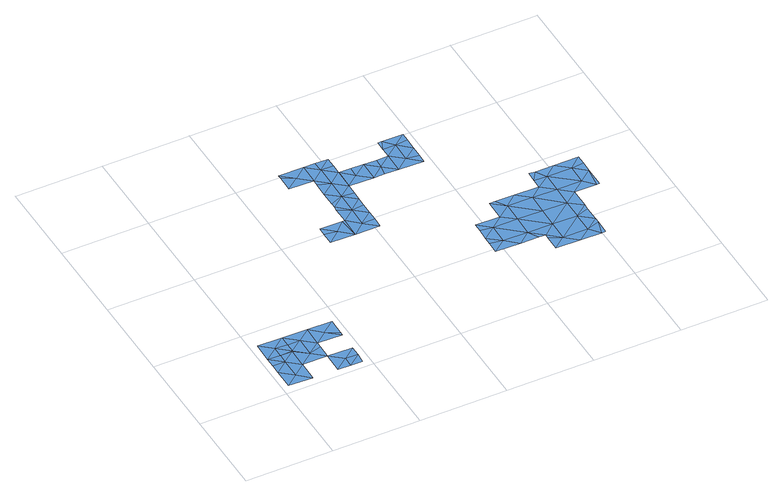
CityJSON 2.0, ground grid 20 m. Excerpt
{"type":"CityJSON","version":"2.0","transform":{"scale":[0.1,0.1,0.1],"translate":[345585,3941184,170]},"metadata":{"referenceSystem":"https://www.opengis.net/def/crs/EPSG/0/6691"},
"CityObjects":{
"waterbody1":{"type":"WaterBody","attributes":{"name":"10","class":"1140","function":"1","WaterBodyRiverFloodingRiskAttribute.description":"5","WaterBodyRiverFloodingRiskAttribute.rankOrg":"1","WaterBodyRiverFloodingRiskAttribute.adminType":"2","WaterBodyRiverFloodingRiskAttribute.scale":"L2"},"geometry":[{"type":"MultiSurface","lod":"1","boundaries":[[[0,1,2]],[[3,1,0]],[[4,5,2]],[[2,1,6]],[[2,5,0]],[[6,7,2]],[[7,4,2]]]}]},
"waterbody2":{"type":"WaterBody","attributes":{"name":"10","class":"1140","function":"1","WaterBodyRiverFloodingRiskAttribute.description":"5","WaterBodyRiverFloodingRiskAttribute.rankOrg":"2","WaterBodyRiverFloodingRiskAttribute.adminType":"2","WaterBodyRiverFloodingRiskAttribute.scale":"L2"},"geometry":[{"type":"MultiSurface","lod":"1","boundaries":[[[8,9,10]],[[5,8,10]],[[0,5,10]],[[11,12,1]],[[3,11,1]],[[13,11,3]],[[13,14,11]],[[12,7,6]],[[15,7,12]],[[16,11,14]],[[17,18,19]],[[15,17,19]],[[20,17,15]],[[20,21,17]],[[18,17,21]],[[11,16,20]],[[20,15,12]],[[12,11,20]],[[1,12,6]],[[10,13,3]],[[0,10,3]],[[10,9,22]],[[9,23,22]],[[10,22,13]],[[22,24,13]],[[24,22,23]]]}]},
"waterbody3":{"type":"WaterBody","attributes":{"name":"10","class":"1140","function":"1","WaterBodyRiverFloodingRiskAttribute.description":"5","WaterBodyRiverFloodingRiskAttribute.rankOrg":"2","WaterBodyRiverFloodingRiskAttribute.adminType":"2","WaterBodyRiverFloodingRiskAttribute.scale":"L2"},"geometry":[{"type":"MultiSurface","lod":"1","boundaries":[[[25,26,27]],[[14,27,26]],[[25,28,26]],[[14,26,29]],[[30,28,25]],[[28,29,26]]]}]},
"waterbody4":{"type":"WaterBody","attributes":{"name":"10","class":"1140","function":"1","WaterBodyRiverFloodingRiskAttribute.description":"5","WaterBodyRiverFloodingRiskAttribute.rankOrg":"1","WaterBodyRiverFloodingRiskAttribute.adminType":"2","WaterBodyRiverFloodingRiskAttribute.scale":"L2"},"geometry":[{"type":"MultiSurface","lod":"1","boundaries":[[[31,32,33]],[[34,35,36]],[[35,37,36]],[[38,39,40]],[[41,42,43]],[[42,41,44]],[[36,42,44]],[[33,42,37]],[[37,45,33]],[[46,47,48]],[[31,49,32]],[[32,49,50]],[[51,52,53]],[[39,38,54]],[[55,56,40]],[[36,57,54]],[[57,36,44]],[[58,59,60]],[[43,58,60]],[[58,43,32]],[[51,53,61]],[[42,32,43]],[[58,32,50]],[[43,60,62]],[[46,63,47]],[[48,55,46]],[[64,65,66]],[[67,68,64]],[[69,55,40]],[[55,69,46]],[[46,69,63]],[[70,64,66]],[[59,71,60]],[[72,68,67]],[[73,68,72]],[[74,68,73]],[[68,75,64]],[[76,51,77]],[[61,53,37]],[[75,65,64]],[[61,78,77]],[[40,56,38]],[[79,56,80]],[[55,80,56]],[[81,34,38]],[[81,38,82]],[[78,65,77]],[[77,65,75]],[[77,75,76]],[[38,36,54]],[[83,75,68]],[[74,83,68]],[[84,83,74]],[[70,67,64]],[[37,42,36]],[[60,71,62]],[[79,82,56]],[[38,56,82]],[[34,36,38]],[[37,53,45]],[[51,61,77]],[[52,45,53]],[[33,32,42]]]}]},
"waterbody5":{"type":"WaterBody","attributes":{"name":"10","class":"1140","function":"1","WaterBodyRiverFloodingRiskAttribute.description":"5","WaterBodyRiverFloodingRiskAttribute.rankOrg":"1","WaterBodyRiverFloodingRiskAttribute.adminType":"2","WaterBodyRiverFloodingRiskAttribute.scale":"L2"},"geometry":[{"type":"MultiSurface","lod":"1","boundaries":[[[85,86,87]],[[88,86,85]],[[89,86,88]],[[86,89,90]],[[87,91,92]],[[91,87,93]],[[94,95,96]],[[97,96,95]],[[98,94,96]],[[99,98,100]],[[100,98,101]],[[96,101,98]],[[96,102,101]],[[101,102,103]],[[101,103,104]],[[100,101,104]],[[105,100,104]],[[105,106,100]],[[90,106,105]],[[90,105,107]],[[108,107,105]],[[109,110,111]],[[112,113,114]],[[115,116,111]],[[102,117,103]],[[110,113,111]],[[112,111,113]],[[112,115,111]],[[118,119,93]],[[118,93,120]],[[97,121,96]],[[121,102,96]],[[117,102,122]],[[110,109,123]],[[124,123,109]],[[104,103,108]],[[125,116,115]],[[108,126,107]],[[107,86,90]],[[120,93,87]],[[92,85,87]],[[89,88,127]],[[99,100,128]],[[105,104,108]],[[106,128,100]],[[129,116,125]],[[130,121,97]],[[130,131,121]],[[132,121,131]],[[121,132,102]],[[132,122,102]],[[117,124,109]],[[117,109,103]],[[109,116,103]],[[109,111,116]],[[116,108,103]],[[129,108,116]],[[129,126,108]],[[118,120,126]],[[126,120,107]],[[107,120,86]],[[87,86,120]]]}]}
},
"vertices":[
[39,102,18],[67,102,18],[39,125,18],[67,101,18],[11,149,18],[10,102,18],[67,124,18],[67,148,18],
[10,79,18],[10,57,18],[38,79,18],[95,78,18],[96,124,18],[66,56,18],[123,55,18],[125,147,18],[123,87,18],[152,123,18],[180,107,18],[181,146,18],[124,100,18],[180,99,18],[37,33,18],[9,10,19],[65,9,18],
[150,8,18],[151,31,18],[122,8,18],[179,30,18],[179,54,18],[178,7,18],
[415,581,8],[387,582,8],[414,558,8],[413,466,8],[413,487,8],[385,489,8],[414,511,8],[384,443,8],[356,456,8],[356,420,8],[358,544,8],[386,535,8],[358,559,8],[357,512,8],[415,558,8],[327,397,8],[298,402,8],[298,374,8],[415,604,8],[385,605,8],[471,557,8],[443,557,8],[442,534,8],[357,467,8],[355,373,8],[383,396,8],[357,478,8],[359,605,8],[302,606,8],[330,582,8],[471,510,8],[301,560,8],[299,421,8],[556,532,8],[527,509,8],[584,508,8],[585,555,8],[557,579,8],[350,420,8],[584,528,8],[302,598,8],[585,582,8],[585,601,8],[537,602,8],[528,556,8],[500,556,8],[499,533,8],[495,510,8],[412,396,8],[411,372,8],[412,446,8],[412,419,8],[528,579,8],[528,602,8],
[808,366,15],[779,343,15],[836,342,15],[765,366,15],[750,343,15],[750,321,15],[864,345,15],[864,365,15],[863,319,15],[580,277,15],[580,258,15],[608,254,15],[579,231,15],[636,276,15],[637,323,15],[665,299,15],[664,253,15],[663,207,15],[720,206,15],[721,252,15],[722,298,15],[694,322,15],[778,297,15],[777,251,15],[719,160,15],[747,136,15],[776,159,15],[805,168,15],[796,135,15],[804,135,15],[805,181,15],[777,205,15],[692,183,15],[857,273,15],[863,273,15],[835,296,15],[607,208,15],[677,184,15],[691,137,15],[691,172,15],[805,215,15],[806,274,15],[751,367,15],[650,323,15],[806,227,15],[579,213,15],[578,185,15],[634,184,15]
]}
